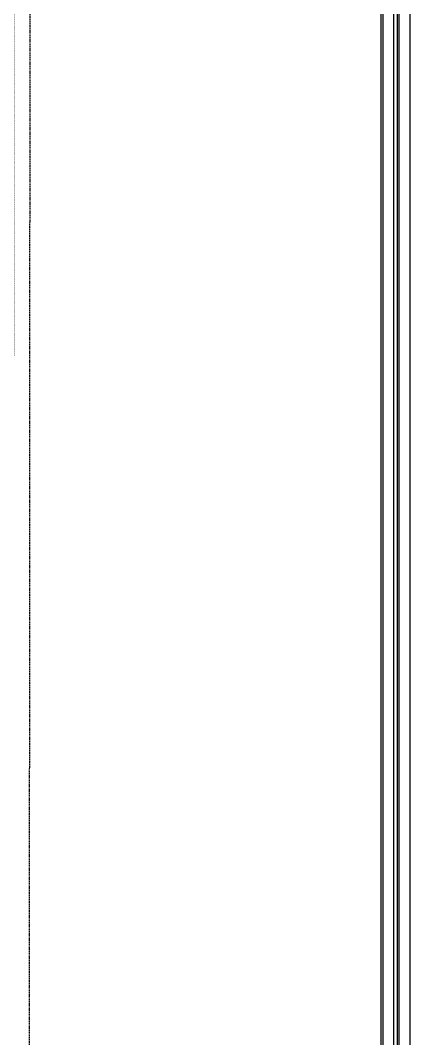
# Model space of a CAD drawing. Header units: inches. Extents: x 4821 to 127877, y 58012 to 433683.
# Drawn here: x 90896 to 90977.4, y 226419.9 to 226632.6 of the extents above; entities that cross this region are included whole.
import ezdxf
from ezdxf.xclip import XClip

# ---------------------------------------------------------------- set-up
doc = ezdxf.new("R2010")
doc.units = ezdxf.units.IN
doc.header["$MEASUREMENT"] = 0
doc.header["$XCLIPFRAME"] = 2
doc.linetypes.add('$0$HIDDEN', pattern=[0.375, 0.25, -0.125])
for name, color, linetype in [('A-WAL-CMU', 7, 'Continuous'), ('A-WAL-LOW', 41, 'Continuous'), ('A-WIN', 141, 'Continuous')]:
    doc.layers.add(name, color=color, linetype=linetype)

# ---------------------------------------------------------------- blocks, each defined once
blk = doc.blocks.new('FIRST SLAB EDGE')
at = {"layer": 'A-WAL-CMU'}
blk.add_line((1200672.34, -1728513.46), (1200672.34, -1723163.52), dxfattribs=at)
at = {"layer": 'A-WAL-LOW', "linetype": 'Continuous'}
blk.add_line((1200672.7, -1728510.88, 0), (1200672.7, -1726710.88, 0), dxfattribs=at)
at = {"layer": 'A-WIN', "linetype": '$0$HIDDEN', "elevation": 0}
blk.add_lwpolyline([(1200594.61, -1728510.87), (1200595.71, -1726709.33)], dxfattribs=at)

msp = doc.modelspace()

# ---------------------------------------------------------------- linework, layer by layer
for points in [[(86148.01, 241862.33), (86148.01, 232237.3), (90977.4, 232237.3), (90977.4, 223437.36)], [(86144.61, 241859.35), (86144.61, 232234.32), (90974, 232234.32), (90974, 223434.37)]]:
    msp.add_lwpolyline(points)

# ---------------------------------------------------------------- block references
at = {"layer": 'A-WAL-CMU'}
ref = msp.add_blockref('FIRST SLAB EDGE', (-1109697.47, 1953673.46), dxfattribs=at)
XClip(ref).set_block_clipping_path([(1196236.1121028436, -1729554.8924368375), (1201281.1159926755, -1720979.7328682605)])
ref = msp.add_blockref('FIRST SLAB EDGE', (-1109700.87, 1953670.48), dxfattribs=at)
XClip(ref).set_block_clipping_path([(1196236.1121028436, -1729554.8924368375), (1201281.1159926755, -1720979.7328682605)])

doc.saveas('drawing.dxf')
